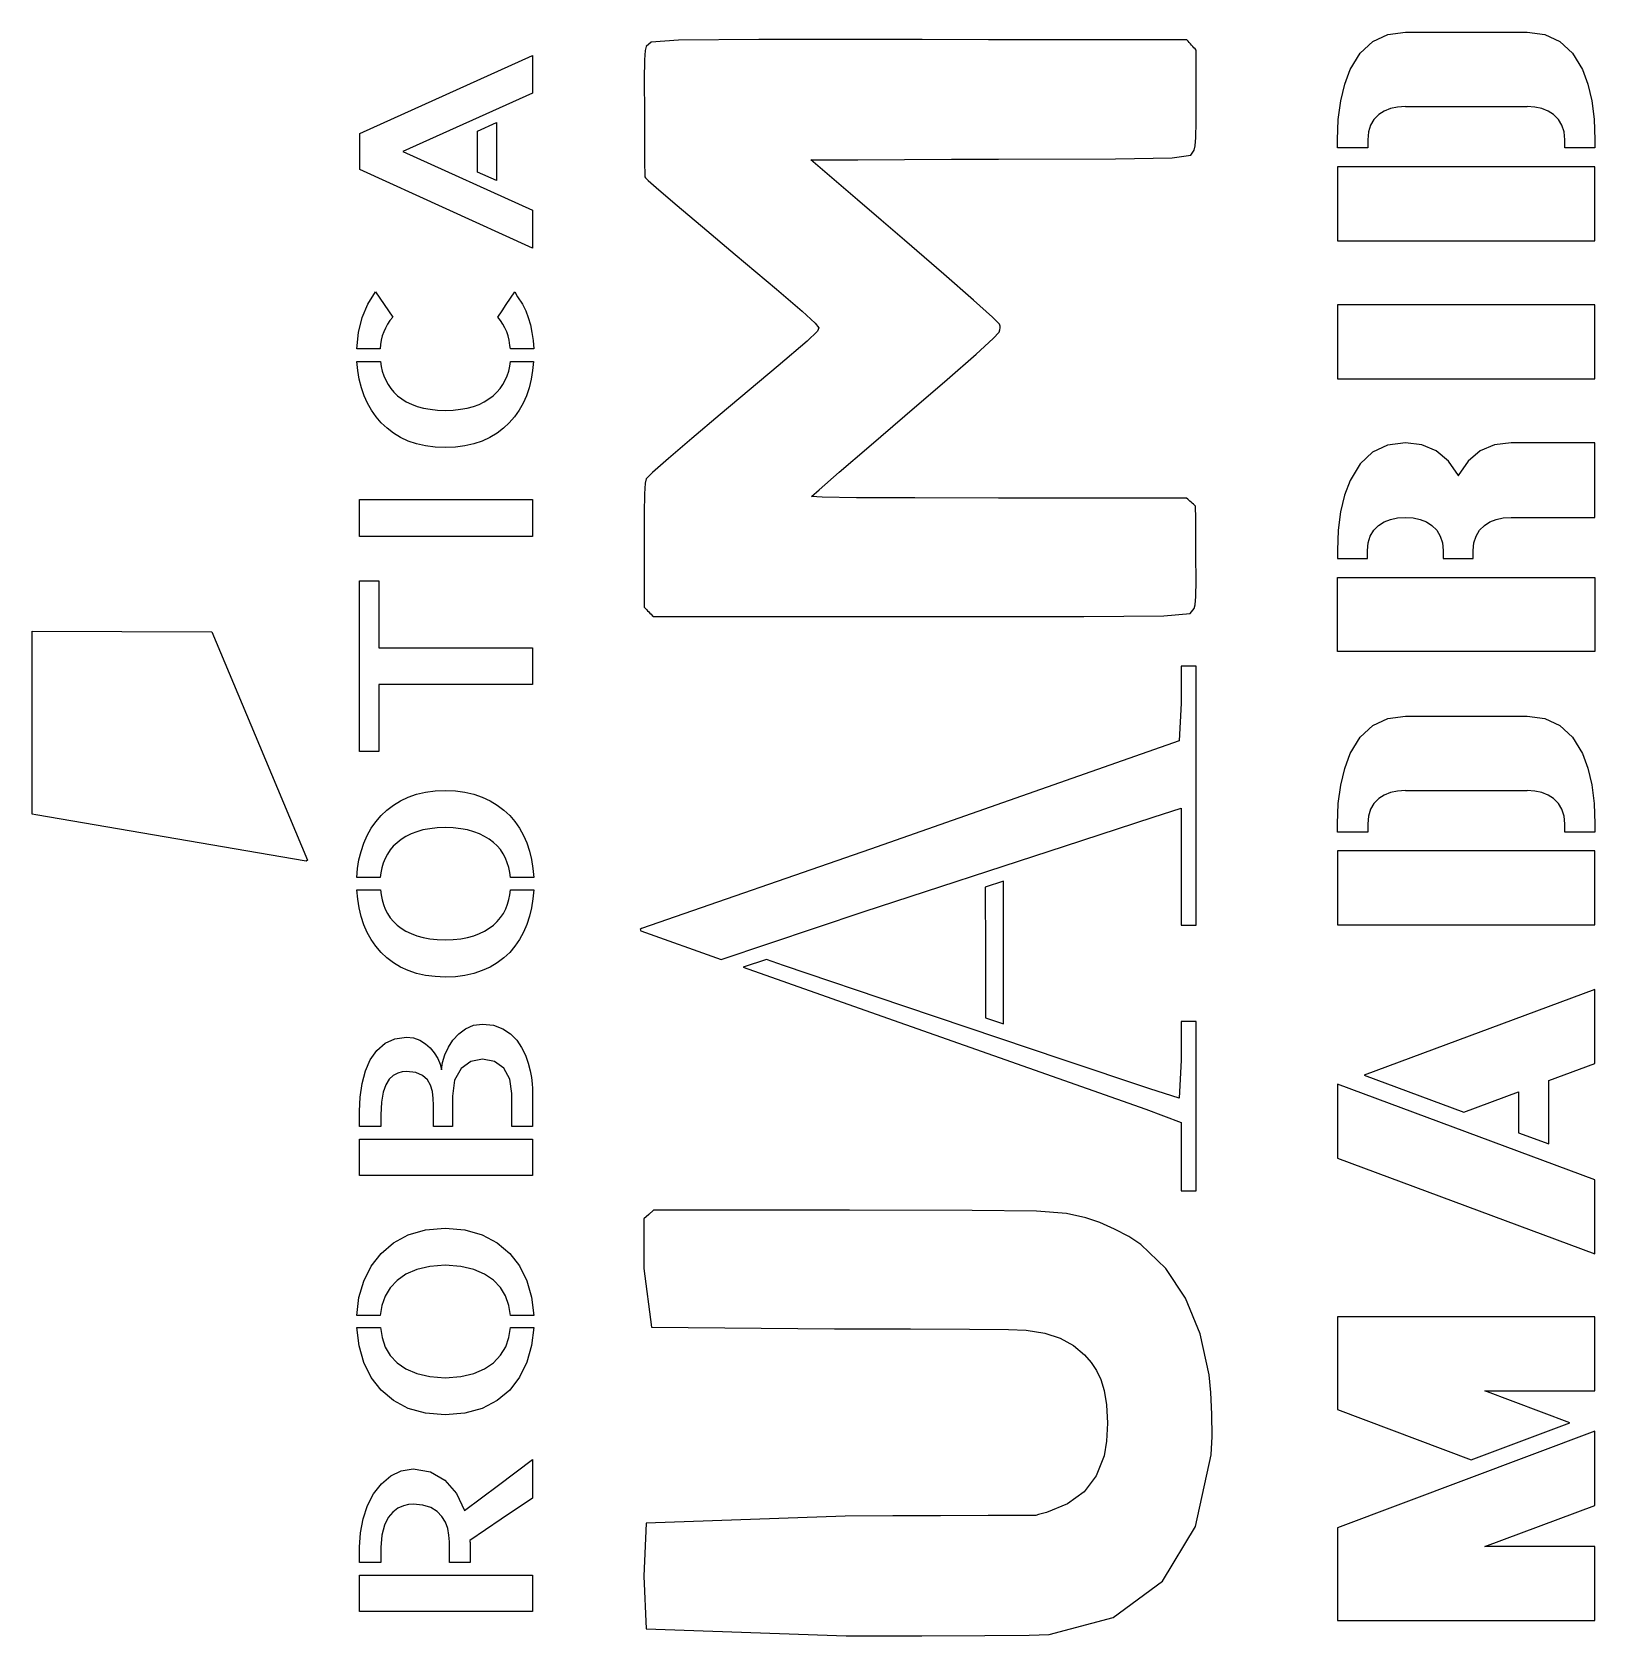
# Model space of a CAD drawing. Extents: x -43.3 to 43.5, y -43.1 to 46.
import ezdxf

# ---------------------------------------------------------------- set-up
doc = ezdxf.new("R2010")
doc.units = 0
doc.layers.add('Layer_1', color=7, linetype='CONTINUOUS')

msp = doc.modelspace()

# ---------------------------------------------------------------- linework, layer by layer
at = {"layer": 'Layer_1', "color": 7}
for points in [[(-9.323866, 14.083102), (-9.258833, 14.018066), (-9.193801, 13.953029), (-9.128768, 13.888004), (-9.063735, 13.822968), (-8.998703, 13.758021), (-8.93367, 13.693073), (-8.868637, 13.628126), (-8.803605, 13.563179), (-5.11882, 13.563179), (-1.434045, 13.563179), (2.250738, 13.563179), (5.935522, 13.563179), (15.102013, 13.565519), (19.54415, 13.60621), (21.007385, 13.735525), (21.23718, 14.003784), (21.295607, 14.213359), (21.327917, 14.675601), (21.339225, 15.539701), (21.334738, 16.954856), (21.33025, 17.640198), (21.325763, 18.32554), (21.321275, 19.010882), (21.316788, 19.696223), (21.254322, 19.75199), (21.191856, 19.807756), (21.129391, 19.863522), (21.066925, 19.919288), (21.004459, 19.975144), (20.941993, 20.030999), (20.879527, 20.086854), (20.817061, 20.142709), (18.205416, 20.142709), (15.59377, 20.142709), (12.982124, 20.142709), (10.370478, 20.142709), (5.716685, 20.147389), (2.47067, 20.161829), (0.575191, 20.18642), (-0.026985, 20.221607), (0.397577, 20.599857), (1.517088, 21.571303), (3.161447, 22.988828), (5.160569, 24.70532), (7.512685, 26.730232), (9.125443, 28.140507), (10.065527, 28.995302), (10.399638, 29.353773), (10.441551, 29.477318), (10.458963, 29.588315), (10.451783, 29.694009), (10.421178, 29.801642), (10.033639, 30.191812), (8.984069, 31.134769), (7.33297, 32.577134), (5.140869, 34.465527), (3.840215, 35.580367), (2.539553, 36.695206), (1.2389, 37.810046), (-0.061763, 38.924885), (2.543529, 38.934468), (5.148829, 38.94405), (7.754121, 38.953632), (10.359412, 38.963214), (16.859591, 38.989432), (20.006424, 39.043928), (21.049738, 39.185043), (21.239379, 39.471124), (21.297447, 39.698501), (21.332539, 40.168034), (21.349771, 41.011608), (21.354259, 42.361098), (21.354259, 43.023187), (21.354259, 43.685276), (21.354259, 44.347363), (21.354259, 45.009452), (21.288831, 45.080917), (21.223403, 45.152394), (21.157976, 45.223871), (21.092548, 45.295336), (21.027121, 45.366723), (20.961693, 45.438111), (20.896266, 45.509498), (20.830838, 45.580885), (17.15669, 45.585899), (13.482551, 45.590913), (9.808403, 45.595927), (6.134264, 45.600941), (-2.947504, 45.610078), (-7.407803, 45.577119), (-8.932256, 45.459653), (-9.206482, 45.215239), (-9.271012, 45.005302), (-9.30535, 44.471244), (-9.315653, 43.381463), (-9.308114, 41.504357), (-9.302819, 40.623486), (-9.297524, 39.742615), (-9.292228, 38.861744), (-9.286933, 37.980873), (-9.23907, 37.929563), (-9.191206, 37.878254), (-9.143343, 37.826945), (-9.095479, 37.775635), (-8.65449, 37.388042), (-7.595163, 36.484458), (-6.076258, 35.19965), (-4.25654, 33.668381), (-1.965112, 31.736724), (-0.541367, 30.513314), (0.186719, 29.847148), (0.391186, 29.587222), (0.320464, 29.407329), (-0.255263, 28.863736), (-1.88108, 27.478933), (-5.102108, 24.775407), (-6.664505, 23.455703), (-7.960545, 22.342805), (-8.855382, 21.553837), (-9.214176, 21.20592), (-9.270377, 20.960737), (-9.304159, 20.379655), (-9.320655, 19.294629), (-9.325053, 17.537617), (-9.324949, 16.673976), (-9.324846, 15.810337), (-9.324742, 14.946697)], [(39.731694, 46.020558), (40.716411, 45.890572), (41.55654, 45.500612), (42.252074, 44.850681), (42.803011, 43.940776), (43.108403, 43.126041), (43.326531, 42.20453), (43.457413, 41.176247), (43.501031, 40.041187), (43.501031, 39.926676), (43.501031, 39.812164), (43.501031, 39.697652), (43.501031, 39.58314), (43.082214, 39.58314), (42.663397, 39.58314), (42.244579, 39.58314), (41.825762, 39.58314), (41.825762, 39.697652), (41.825762, 39.812164), (41.825762, 39.926676), (41.825762, 40.041187), (41.78717, 40.472153), (41.67124, 40.848959), (41.478045, 41.171604), (41.207557, 41.440087), (40.905908, 41.635067), (40.559384, 41.774338), (40.167995, 41.857903), (39.73173, 41.885759), (39.73173, 41.882639), (39.73173, 41.879519), (39.73173, 41.876399), (39.73173, 41.873279), (38.0415, 41.873279), (36.351279, 41.873279), (34.661049, 41.873279), (32.970828, 41.873279), (32.970828, 41.876399), (32.970828, 41.879519), (32.970828, 41.882639), (32.970828, 41.885759), (32.534555, 41.857903), (32.143165, 41.774338), (31.796641, 41.635067), (31.495001, 41.440087), (31.224514, 41.171604), (31.031309, 40.848959), (30.91538, 40.472153), (30.876787, 40.041187), (30.876787, 39.926676), (30.876787, 39.812164), (30.876787, 39.697652), (30.876787, 39.58314), (30.45797, 39.58314), (30.039153, 39.58314), (29.620336, 39.58314), (29.201518, 39.58314), (29.201518, 39.697652), (29.201518, 39.812164), (29.201518, 39.926676), (29.201518, 40.041187), (29.245765, 41.171604), (29.378514, 42.198341), (29.599765, 43.121398), (29.909518, 43.940776), (30.459837, 44.850681), (31.153504, 45.500612), (31.990519, 45.890572), (32.970873, 46.020558), (34.661094, 46.020558), (36.351324, 46.020558), (38.041545, 46.020558)], [(-15.520634, 44.713585), (-15.520634, 42.62009), (-22.719099, 39.395437), (-15.520634, 36.137017), (-15.520634, 34.026641), (-25.118589, 38.382455), (-25.118589, 40.391535)], [(-18.572157, 40.509715), (-17.515859, 40.999323), (-17.515859, 37.774667), (-18.572157, 38.247393)], [(43.50104, 34.433206), (43.50104, 38.54325), (29.201438, 38.54325), (29.201438, 34.433206)], [(-23.27985, 30.1942), (-23.438783, 29.99688), (-23.576526, 29.793229), (-23.693077, 29.583248), (-23.788436, 29.366935), (-23.864238, 29.143235), (-23.922109, 28.911093), (-23.962048, 28.67051), (-23.984054, 28.421484), (-24.306803, 28.421484), (-24.629561, 28.421484), (-24.952318, 28.421484), (-25.275076, 28.421484), (-25.186241, 29.328946), (-24.984925, 30.160435), (-24.671133, 30.915949), (-24.244865, 31.59549), (-24.003612, 31.245168), (-23.76236, 30.894845), (-23.521106, 30.544523)], [(-16.746459, 28.421484), (-16.774174, 28.607198), (-16.818187, 28.911093), (-16.878499, 29.143235), (-16.955109, 29.366935), (-17.049653, 29.589579), (-17.163759, 29.801671), (-17.297426, 30.003211), (-17.450654, 30.1942), (-17.212661, 30.544523), (-16.974669, 30.894845), (-16.736676, 31.245168), (-16.498683, 31.59549), (-16.34983, 31.318575), (-16.0716, 30.91595), (-15.899626, 30.547689), (-15.755363, 30.160436), (-15.638812, 29.754189), (-15.549969, 29.328947), (-15.488841, 28.884712), (-15.455427, 28.421484), (-15.778184, 28.421484), (-16.100941, 28.421484), (-16.423698, 28.421484)], [(43.50104, 26.762188), (43.50104, 30.872232), (29.201438, 30.872232), (29.201438, 26.762188)], [(-20.371772, 22.95139), (-20.934967, 22.973552), (-21.463931, 23.040026), (-21.958663, 23.150823), (-22.419162, 23.305936), (-22.845431, 23.508532), (-23.237466, 23.744895), (-23.595271, 24.015022), (-23.918843, 24.318917), (-24.208184, 24.653411), (-24.463292, 25.015341), (-24.684169, 25.404705), (-24.870814, 25.821506), (-25.023227, 26.26996), (-25.141409, 26.737408), (-25.22536, 27.223849), (-25.275082, 27.729284), (-24.949065, 27.729284), (-24.623048, 27.729284), (-24.29703, 27.729284), (-23.971014, 27.729284), (-23.927817, 27.454934), (-23.863431, 27.189027), (-23.777854, 26.931561), (-23.671083, 26.682538), (-23.544198, 26.446518), (-23.394564, 26.223718), (-23.22018, 26.01507), (-23.019049, 25.821506), (-22.789206, 25.645289), (-22.530022, 25.488065), (-22.241497, 25.349835), (-21.92363, 25.230598), (-21.582126, 25.140904), (-21.20965, 25.07443), (-20.806203, 25.031166), (-20.371785, 25.011121), (-19.931662, 25.031166), (-19.52414, 25.07443), (-19.14922, 25.140904), (-18.806901, 25.230598), (-18.492529, 25.345521), (-18.205788, 25.48423), (-17.94575, 25.64385), (-17.711482, 25.821506), (-17.502831, 26.014605), (-17.320261, 26.222476), (-17.163773, 26.445121), (-17.033366, 26.682538), (-16.927411, 26.937893), (-16.844275, 27.197469), (-16.783964, 27.461266), (-16.746475, 27.729284), (-16.426978, 27.729284), (-16.10748, 27.729284), (-15.787983, 27.729284), (-15.468485, 27.729284), (-15.512499, 27.223849), (-15.592376, 26.737408), (-15.708112, 26.26996), (-15.859711, 25.821506), (-16.046355, 25.404705), (-16.267232, 25.015341), (-16.522341, 24.653411), (-16.811682, 24.318917), (-17.135254, 24.015022), (-17.493058, 23.744895), (-17.885094, 23.508532), (-18.311362, 23.305936), (-18.775385, 23.145453), (-19.274434, 23.035258), (-19.807054, 22.97177), (-20.371791, 22.951403)], [(35.912484, 21.393786), (35.362165, 22.189952), (34.688441, 22.758642), (33.891319, 23.099855), (32.970792, 23.213594), (31.986076, 23.082834), (31.145947, 22.690554), (30.450413, 22.036754), (29.899466, 21.121434), (29.589713, 20.302056), (29.368462, 19.378998), (29.235713, 18.352261), (29.191466, 17.221844), (29.191466, 17.110423), (29.191466, 16.999002), (29.191466, 16.887582), (29.191466, 16.776161), (29.610284, 16.776161), (30.029101, 16.776161), (30.447918, 16.776161), (30.866735, 16.776161), (30.866735, 16.887582), (30.866735, 16.999002), (30.866735, 17.110423), (30.866735, 17.221844), (30.905328, 17.65281), (31.021248, 18.029616), (31.214453, 18.352261), (31.48494, 18.620744), (31.787209, 18.815724), (32.135599, 18.954996), (32.530112, 19.038561), (32.970747, 19.066417), (33.407012, 19.038561), (33.798402, 18.954996), (34.144925, 18.815724), (34.446574, 18.620744), (34.717062, 18.352261), (34.910266, 18.029616), (35.026196, 17.65281), (35.064788, 17.221844), (35.064788, 17.110423), (35.064788, 16.999002), (35.064788, 16.887582), (35.064788, 16.776161), (35.483606, 16.776161), (35.902423, 16.776161), (36.32124, 16.776161), (36.740057, 16.776161), (36.740057, 16.887582), (36.740057, 16.999002), (36.740057, 17.110423), (36.740057, 17.221844), (36.77865, 17.65281), (36.894579, 18.029616), (37.087775, 18.352261), (37.358262, 18.620744), (37.660531, 18.815724), (38.008921, 18.954996), (38.403434, 19.038561), (38.84406, 19.066417), (38.84406, 19.066417), (38.84406, 19.066417), (38.84406, 19.066417), (38.84406, 19.066417), (40.008267, 19.066417), (41.172483, 19.066417), (42.336699, 19.066417), (43.500905, 19.066417), (43.500905, 20.103212), (43.500905, 21.140008), (43.500905, 22.176803), (43.500905, 23.213598), (42.336699, 23.213598), (41.172483, 23.213598), (40.008267, 23.213598), (38.84406, 23.213598), (37.924161, 23.09986), (37.128907, 22.758647), (36.458306, 22.189957), (35.912349, 21.39379)], [(-15.520634, 20.064397), (-15.520634, 18.004672), (-25.131628, 18.004672), (-25.131628, 20.064397)], [(-25.131629, 15.53975), (-24.062291, 15.53975), (-24.062291, 11.825489), (-15.520634, 11.825489), (-15.520634, 9.782645), (-24.062289, 9.782645), (-24.062289, 6.068386), (-25.131628, 6.068386)], [(29.191466, 11.613863), (29.191466, 15.723907), (43.50104, 15.723907), (43.50104, 11.613863)], [(-28.093192, -0.029144), (-43.111476, 2.54153), (-43.321865, 2.58417), (-43.321865, 7.666371), (-43.321865, 12.74856), (-38.331705, 12.728894), (-33.341551, 12.709229), (-30.681011, 6.40164), (-28.020473, 0.032428), (-28.093206, -0.029132)], [(-9.532377, -3.818157), (-9.504474, -3.88404), (-5.047199, -5.480536), (2.908891, -2.81055), (14.029459, 0.816306), (18.964492, 2.417257), (20.513644, 2.912134), (20.513644, -0.331302), (20.513644, -3.574419), (20.934373, -3.574419), (21.355129, -3.574419), (21.355129, 3.61705), (21.355129, 10.80886), (20.934373, 10.80886), (20.513644, 10.80886), (20.513644, 8.751454), (20.406797, 6.652869), (3.261267, 0.637162), (-9.470926, -3.770027), (-9.532683, -3.818116)], [(39.731694, 8.02813), (40.716411, 7.898144), (41.55654, 7.508185), (42.252074, 6.858254), (42.803011, 5.948349), (43.108403, 5.133614), (43.326531, 4.212104), (43.457413, 3.183819), (43.501031, 2.048759), (43.501031, 1.934248), (43.501031, 1.819736), (43.501031, 1.705224), (43.501031, 1.590712), (43.082214, 1.590712), (42.663397, 1.590712), (42.244579, 1.590712), (41.825762, 1.590712), (41.825762, 1.705224), (41.825762, 1.819736), (41.825762, 1.934248), (41.825762, 2.048759), (41.78717, 2.479725), (41.67124, 2.856532), (41.478045, 3.179176), (41.207557, 3.44766), (40.905908, 3.642639), (40.559384, 3.781911), (40.167995, 3.865476), (39.73173, 3.893332), (39.73173, 3.890212), (39.73173, 3.887092), (39.73173, 3.883972), (39.73173, 3.880853), (38.0415, 3.880853), (36.351279, 3.880853), (34.661049, 3.880853), (32.970828, 3.880853), (32.970828, 3.883972), (32.970828, 3.887092), (32.970828, 3.890212), (32.970828, 3.893332), (32.534555, 3.865476), (32.143165, 3.781911), (31.796641, 3.642639), (31.495001, 3.44766), (31.224514, 3.179176), (31.031309, 2.856532), (30.91538, 2.479725), (30.876787, 2.048759), (30.876787, 1.934248), (30.876787, 1.819736), (30.876787, 1.705224), (30.876787, 1.590712), (30.45797, 1.590712), (30.039153, 1.590712), (29.620336, 1.590712), (29.201518, 1.590712), (29.201518, 1.705224), (29.201518, 1.819736), (29.201518, 1.934248), (29.201518, 2.048759), (29.245765, 3.179176), (29.378514, 4.205913), (29.599765, 5.128971), (29.909518, 5.948349), (30.459837, 6.858254), (31.153504, 7.508185), (31.990519, 7.898144), (32.970873, 8.02813), (34.661094, 8.02813), (36.351324, 8.02813), (38.041545, 8.02813)], [(-25.275076, -0.938063), (-25.23677, -0.432628), (-25.160968, 0.053813), (-25.047678, 0.521261), (-24.896894, 0.969716), (-24.709434, 1.401288), (-24.486112, 1.801204), (-24.226928, 2.169465), (-23.931882, 2.506071), (-23.607495, 2.817351), (-23.247245, 3.092755), (-22.851134, 3.332282), (-22.419161, 3.535933), (-21.958123, 3.697141), (-21.463452, 3.813355), (-20.934787, 3.883717), (-20.371771, 3.907361), (-19.807761, 3.884141), (-19.276353, 3.814503), (-18.777546, 3.698431), (-18.311342, 3.535932), (-17.878553, 3.332281), (-17.479996, 3.092753), (-17.115671, 2.81735), (-16.785579, 2.50607), (-16.496238, 2.170519), (-16.241129, 1.805424), (-16.020252, 1.410783), (-15.833608, 0.986598), (-15.687715, 0.537088), (-15.576054, 0.066475), (-15.498627, -0.425243), (-15.45543, -0.938064), (-15.778188, -0.938064), (-16.100945, -0.938064), (-16.423702, -0.938064), (-16.746459, -0.938064), (-16.78314, -0.655274), (-16.84101, -0.380926), (-16.920071, -0.11502), (-17.020321, 0.142446), (-17.149913, 0.387252), (-17.303956, 0.615172), (-17.482451, 0.826209), (-17.685397, 1.020363), (-17.920129, 1.19658), (-18.180943, 1.353802), (-18.467838, 1.492032), (-18.780816, 1.61127), (-19.129654, 1.708351), (-19.511094, 1.780106), (-19.925136, 1.826535), (-20.37178, 1.847638), (-20.817609, 1.826535), (-21.229206, 1.780106), (-21.606572, 1.708351), (-21.949705, 1.61127), (-22.267572, 1.490977), (-22.556098, 1.349583), (-22.815282, 1.187084), (-23.045124, 1.003482), (-23.25296, 0.809327), (-23.433085, 0.598289), (-23.585498, 0.370369), (-23.710199, 0.125566), (-23.81534, -0.130846), (-23.896034, -0.393587), (-23.952271, -0.66266), (-23.984061, -0.938064), (-24.306818, -0.938064), (-24.629575, -0.938064), (-24.952333, -0.938064)], [(43.50104, -3.559221), (43.50104, 0.550822), (29.201438, 0.550822), (29.201438, -3.559221)], [(-20.371772, -6.458807), (-20.934967, -6.436645), (-21.463931, -6.370172), (-21.958663, -6.259375), (-22.419162, -6.104262), (-22.851136, -5.901666), (-23.247247, -5.665303), (-23.607497, -5.395175), (-23.931884, -5.09128), (-24.226115, -4.748344), (-24.482854, -4.377974), (-24.702101, -3.980168), (-24.883855, -3.554928), (-25.035453, -3.098032), (-25.151189, -2.622142), (-25.231066, -2.127259), (-25.275079, -1.613383), (-24.949062, -1.613383), (-24.623045, -1.613383), (-24.297028, -1.613383), (-23.971011, -1.613383), (-23.93433, -1.896172), (-23.87646, -2.170521), (-23.797399, -2.436427), (-23.697149, -2.693893), (-23.573262, -2.938698), (-23.423293, -3.166618), (-23.247244, -3.377657), (-23.045113, -3.571812), (-22.815271, -3.748027), (-22.556087, -3.90525), (-22.267562, -4.043479), (-21.949694, -4.162716), (-21.601671, -4.259797), (-21.222675, -4.331552), (-20.812708, -4.377981), (-20.371769, -4.399084), (-19.925126, -4.377981), (-19.511083, -4.331552), (-19.129643, -4.259797), (-18.780805, -4.162716), (-18.467828, -4.043479), (-18.180932, -3.90525), (-17.920118, -3.748027), (-17.685386, -3.571812), (-17.476734, -3.37027), (-17.294164, -3.153957), (-17.137675, -2.922872), (-17.007269, -2.677012), (-16.907833, -2.4206), (-16.831223, -2.157859), (-16.777427, -1.888786), (-16.746454, -1.613383), (-16.423697, -1.613383), (-16.10094, -1.613383), (-15.778183, -1.613383), (-15.455426, -1.613383), (-15.498622, -2.119872), (-15.57605, -2.609479), (-15.68771, -3.082203), (-15.833602, -3.538044), (-16.020246, -3.970672), (-16.241123, -4.373754), (-16.496232, -4.747289), (-16.785573, -5.09128), (-17.115665, -5.395175), (-17.47999, -5.665303), (-17.878547, -5.901666), (-18.311335, -6.104262), (-18.775898, -6.263446), (-19.274887, -6.373786), (-19.807207, -6.437998), (-20.371764, -6.4588)], [(9.630941, -1.475909), (9.649519, -5.092753), (9.649519, -8.73051), (10.644413, -9.059291), (10.644413, -5.096861), (10.644413, -1.140965)], [(-3.81332, -5.914677), (3.57198, -8.513615), (18.543826, -13.804866), (20.513689, -14.541693), (20.513689, -16.44122), (20.513689, -18.34042), (20.934472, -18.34042), (21.355524, -18.34042), (21.355524, -13.635344), (21.355524, -8.929919), (20.934813, -8.929919), (20.51403, -8.929919), (20.51403, -11.080323), (20.408637, -13.190564), (18.782982, -12.67476), (13.953674, -11.051483), (5.116618, -8.07635), (-1.584044, -5.814395), (-2.526075, -5.489403)], [(36.211638, -13.966136), (39.263012, -12.827209), (39.263012, -15.105064), (40.938281, -15.724047), (40.938281, -12.208226), (43.50104, -11.254993), (43.50104, -7.14495), (30.677273, -11.911116)], [(-20.580424, -11.608122), (-20.511962, -11.207151), (-20.384816, -10.780857), (-20.195727, -10.358781), (-19.941433, -9.970472), (-19.621936, -9.615928), (-19.237235, -9.328917), (-18.799484, -9.140422), (-18.298305, -9.075676), (-17.691911, -9.138985), (-17.176804, -9.328919), (-16.746461, -9.61593), (-16.394363, -9.970474), (-16.123768, -10.363004), (-15.911856, -10.79774), (-15.761888, -11.232477), (-15.651043, -11.658775), (-15.576057, -12.042862), (-15.533677, -12.384742), (-15.520654, -12.650454), (-15.520638, -12.806819), (-15.520638, -13.786033), (-15.520638, -14.765246), (-16.094423, -14.765246), (-16.668215, -14.765246), (-16.668215, -13.845122), (-16.668215, -12.924999), (-16.779061, -12.127277), (-17.111598, -11.523709), (-17.629965, -11.143842), (-18.298302, -11.01722), (-18.947077, -11.148063), (-19.485005, -11.540593), (-19.846884, -12.186369), (-19.967511, -13.076947), (-19.967511, -13.921097), (-19.967511, -14.765246), (-20.49566, -14.765246), (-21.023809, -14.765246), (-21.023809, -14.360055), (-21.023809, -13.954864), (-21.02704, -13.579217), (-21.036831, -13.195127), (-21.07922, -12.81948), (-21.180283, -12.469157), (-21.356333, -12.165263), (-21.623666, -11.928904), (-22.007087, -11.767233), (-22.523475, -11.709428), (-22.761467, -11.730531), (-23.00598, -11.793841), (-23.253422, -11.921461), (-23.475446, -12.131499), (-23.664536, -12.439615), (-23.814503, -12.857469), (-23.912309, -13.406168), (-23.944906, -14.106813), (-23.944906, -14.436031), (-23.944906, -14.765248), (-24.538259, -14.765248), (-25.131611, -14.765248), (-25.131611, -14.334731), (-25.131611, -13.904215), (-25.095747, -13.123376), (-24.988162, -12.367863), (-24.802331, -11.667218), (-24.531736, -11.050989), (-24.169857, -10.536056), (-23.710172, -10.139307), (-23.164717, -9.887558), (-22.52347, -9.801641), (-22.135509, -9.843847), (-21.78015, -9.970468), (-21.473694, -10.160402), (-21.206358, -10.392543), (-20.978146, -10.666891), (-20.789055, -10.983447), (-20.658649, -11.300005), (-20.580405, -11.608119), (-20.580405, -11.60812)], [(29.201438, -16.516344), (43.50104, -21.827214), (43.50104, -17.717171), (29.201438, -12.406301)], [(-25.131629, -17.48341), (-25.131629, -15.45745), (-15.520634, -15.45745), (-15.520634, -17.48341)], [(-9.339124, -39.724682), (-9.204635, -42.65308), (1.899521, -43.050151), (6.109457, -43.043466), (9.610513, -43.027756), (12.075329, -43.00458), (13.176549, -42.976279), (16.742342, -42.031029), (19.471372, -40.009429), (21.306269, -36.975003), (22.189649, -32.99127), (22.187854, -32.99127), (22.186059, -32.99127), (22.184264, -32.99127), (22.182469, -32.99127), (22.228511, -31.967468), (22.222228, -30.736233), (22.169096, -29.522313), (22.074734, -28.550455), (21.567719, -26.265725), (20.761856, -24.294109), (19.660932, -22.642761), (18.268734, -21.318833), (17.598896, -20.876512), (16.809816, -20.453467), (15.98988, -20.092725), (15.227474, -19.837312), (14.150567, -19.587443), (12.479095, -19.46167), (8.897524, -19.417324), (2.090293, -19.411753), (-8.790456, -19.411753), (-9.060883, -19.648894), (-9.331305, -19.886383), (-9.331305, -22.636674), (-8.912588, -25.899683), (1.249472, -25.991684), (5.48417, -25.997143), (8.751716, -26.012742), (10.930642, -26.037478), (11.899509, -26.070302), (12.93365, -26.244245), (13.797985, -26.520377), (14.526098, -26.912856), (15.151573, -27.435842), (15.521575, -27.856893), (15.811305, -28.300884), (16.042788, -28.807905), (16.238038, -29.418079), (16.370374, -30.222683), (16.414083, -31.229962), (16.369746, -32.240215), (16.237967, -33.053789), (15.794513, -34.163909), (15.119802, -35.049571), (14.203618, -35.72066), (13.035732, -36.187079), (12.886433, -36.229307), (12.737143, -36.271536), (12.587845, -36.313764), (12.438555, -36.355993), (9.78951, -36.366021), (7.140466, -36.376049), (4.491421, -36.386077), (1.842377, -36.396104), (-9.208852, -36.797298), (-9.342673, -39.725707)], [(-25.275076, -25.249592), (-25.16097, -24.257714), (-24.896896, -23.341812), (-24.484694, -22.510867), (-23.931884, -21.80546), (-23.243423, -21.222419), (-22.419162, -20.775594), (-21.463931, -20.497024), (-20.371772, -20.404166), (-19.276354, -20.497024), (-18.311344, -20.775594), (-17.479998, -21.218774), (-16.785581, -21.80546), (-16.241131, -22.506103), (-15.83361, -23.324929), (-15.576056, -24.245053), (-15.45543, -25.249592), (-16.100945, -25.249592), (-16.746459, -25.249592), (-16.841005, -24.692453), (-17.020314, -24.16908), (-17.303948, -23.696356), (-17.685389, -23.291164), (-18.180935, -22.957724), (-18.780808, -22.700257), (-19.511087, -22.531428), (-20.371772, -22.463895), (-21.229199, -22.531428), (-21.949698, -22.700259), (-22.556091, -22.961947), (-23.045117, -23.308049), (-23.433078, -23.71324), (-23.710192, -24.185966), (-23.896022, -24.705119), (-23.984049, -25.249595), (-24.629563, -25.249595)], [(29.201438, -25.326288), (29.201438, -30.476221), (36.630455, -33.274023), (42.104983, -31.218998), (37.388311, -29.43633), (43.50104, -29.43633), (43.50104, -25.326288)], [(-20.371772, -30.770339), (-21.463931, -30.681759), (-22.419162, -30.415842), (-23.247247, -29.976888), (-23.931884, -29.40287), (-24.482854, -28.689564), (-24.883855, -27.866509), (-25.149701, -26.933168), (-25.275076, -25.924968), (-24.623041, -25.924968), (-23.971007, -25.924968), (-23.876461, -26.482106), (-23.697152, -27.00548), (-23.423297, -27.478205), (-23.045117, -27.883401), (-22.556091, -28.216839), (-21.949698, -28.474299), (-21.222679, -28.643135), (-20.371772, -28.710656), (-19.511087, -28.643135), (-18.780808, -28.474288), (-18.180935, -28.216828), (-17.685389, -27.883389), (-17.294168, -27.465532), (-17.007273, -26.988587), (-16.831223, -26.469434), (-16.746463, -25.924957), (-16.100949, -25.924957), (-15.455435, -25.924957), (-15.576062, -26.921054), (-15.833614, -27.849618), (-16.238264, -28.6864), (-16.785585, -29.402859), (-17.480002, -29.976877), (-18.311348, -30.415831), (-19.276359, -30.681748)], [(29.201438, -42.199753), (43.50104, -42.199753), (43.50104, -38.089703), (37.388311, -38.089703), (43.491069, -35.799468), (43.501031, -35.7871), (43.491069, -31.67706), (29.201438, -37.049822), (29.201438, -37.049822)], [(-15.520634, -33.25214), (-15.520634, -34.32421), (-15.520634, -35.39628), (-17.261567, -36.569643), (-19.002501, -37.743016), (-18.99927, -37.797947), (-18.989478, -37.861234), (-18.989478, -37.945691), (-18.989478, -38.030148), (-18.989478, -38.207419), (-18.989478, -38.384689), (-18.989478, -38.680144), (-18.989478, -38.975599), (-19.563249, -38.975599), (-20.137039, -38.975599), (-20.137039, -38.401581), (-20.137039, -37.827551), (-20.159863, -37.45613), (-20.228324, -37.084708), (-20.358931, -36.729353), (-20.55434, -36.409386), (-20.818414, -36.135034), (-21.167254, -35.91978), (-21.617158, -35.780493), (-22.158346, -35.73403), (-22.40938, -35.7552), (-22.693014, -35.818487), (-22.995977, -35.950187), (-23.279847, -36.173029), (-23.540662, -36.481141), (-23.749312, -36.899003), (-23.89602, -37.447706), (-23.944924, -38.148343), (-23.944924, -38.561971), (-23.944924, -38.97561), (-24.538277, -38.97561), (-25.131629, -38.97561), (-25.131629, -38.545091), (-25.131629, -38.114572), (-25.082724, -37.325299), (-24.936015, -36.544461), (-24.6915, -35.810041), (-24.349184, -35.160045), (-23.915581, -34.598684), (-23.397213, -34.163953), (-22.813641, -33.872721), (-22.158346, -33.775674), (-21.193334, -33.931841), (-20.38481, -34.400344), (-19.749077, -35.134764), (-19.302433, -36.08865), (-17.411533, -34.67045)], [(-25.131629, -41.693635), (-25.131629, -39.667679), (-15.520634, -39.667679), (-15.520634, -41.693635)]]:
    msp.add_lwpolyline(points, close=True, dxfattribs=at)

doc.saveas('drawing.dxf')
